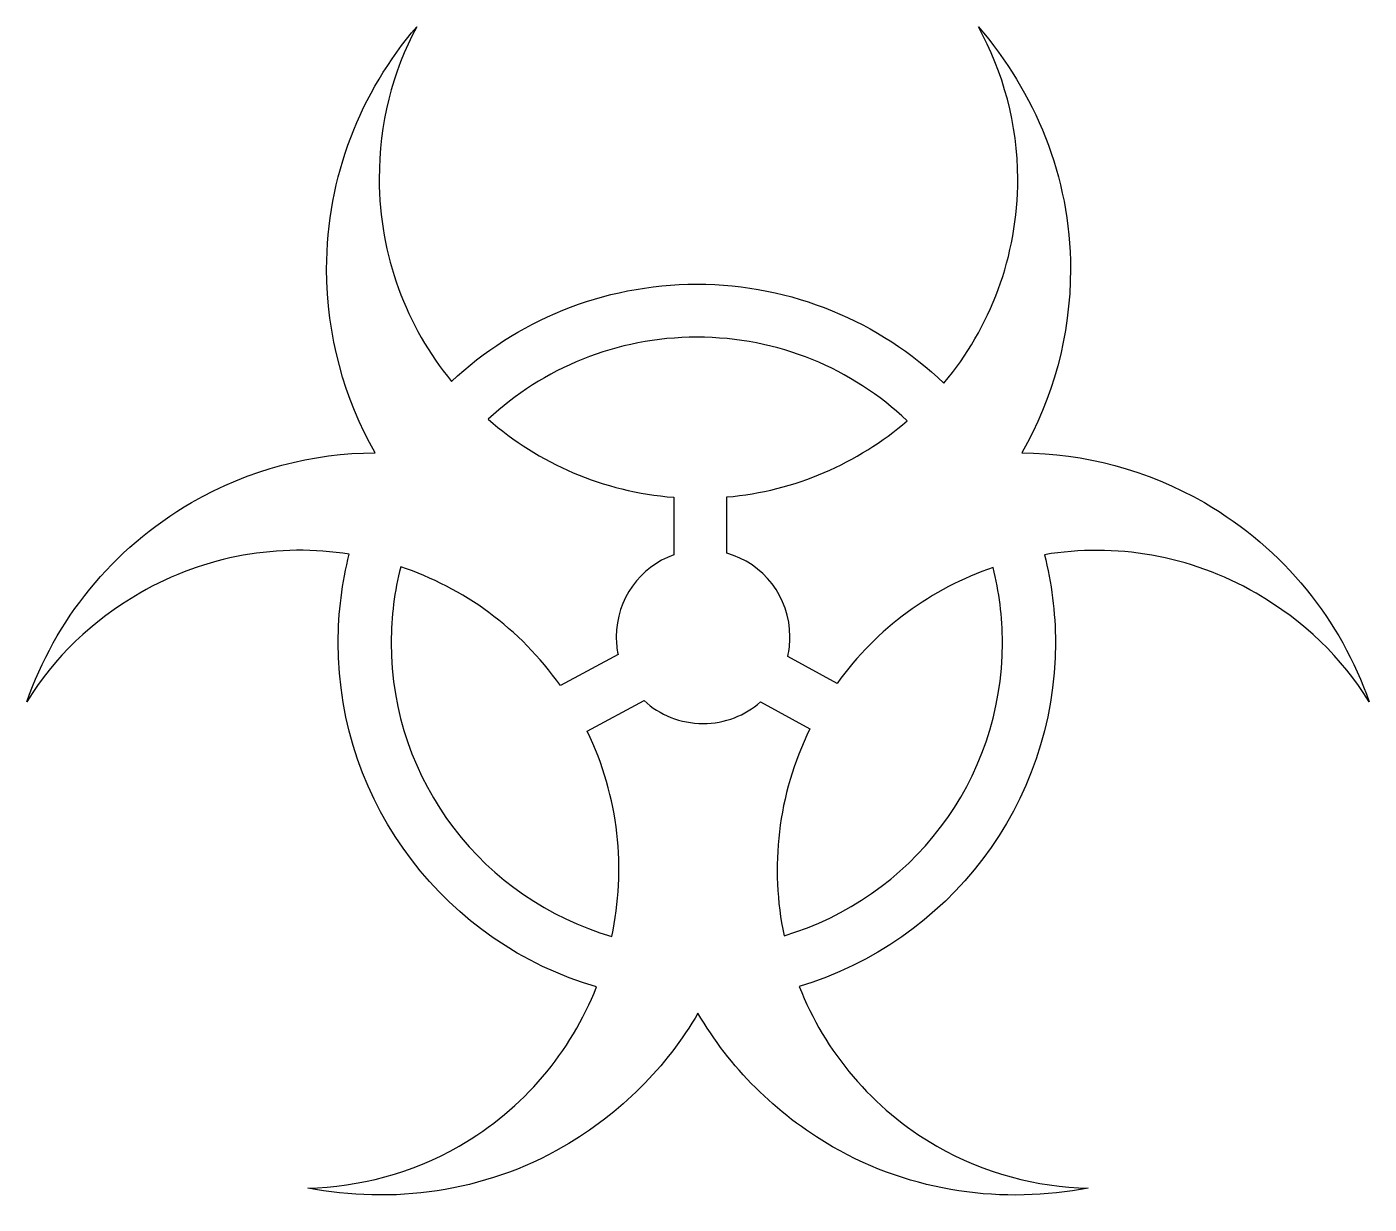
# Model space of a CAD drawing. Header units: centimetres. Extents: x -9.9 to 10, y -8.5 to 9.
import ezdxf

# ---------------------------------------------------------------- set-up
doc = ezdxf.new("R2010")
doc.units = ezdxf.units.CM
doc.header["$MEASUREMENT"] = 0
doc.layers.add('Layer 1', color=7, linetype='Continuous')

msp = doc.modelspace()

# ---------------------------------------------------------------- linework, layer by layer
at = {"layer": 'Layer 1'}
for points, knots in [([(-4.1312, 9.03845), (-4.96423, 8.07137), (-5.4713, 6.81367), (-5.4713, 5.43705), (-5.4713, 5.43705), (-5.4713, 4.44425), (-5.20868, 3.51137), (-4.74917, 2.70532), (-4.74917, 2.70532), (-5.67771, 2.70077), (-6.61772, 2.46159), (-7.47828, 1.96477), (-7.47828, 1.96477), (-8.6702, 1.27659), (-9.50711, 0.2089), (-9.92794, -0.99626), (-9.92794, -0.99626), (-9.52802, -0.34299), (-8.95757, 0.20814), (-8.2478, 0.61801), (-8.2478, 0.61801), (-7.2679, 1.18378), (-6.1712, 1.36033), (-5.13526, 1.19655), (-5.13526, 1.19655), (-5.24266, 0.77538), (-5.30001, 0.33422), (-5.30001, -0.11993), (-5.30001, -0.11993), (-5.30001, -2.54189), (-3.67587, -4.591), (-1.46011, -5.23807), (-1.46011, -5.23807), (-1.83983, -6.20043), (-2.53497, -7.04674), (-3.50129, -7.60471), (-3.50129, -7.60471), (-4.21131, -8.01467), (-4.98784, -8.20826), (-5.75335, -8.22795), (-5.75335, -8.22795), (-4.4983, -8.46721), (-3.14357, -8.30061), (-1.95035, -7.61129), (-1.95035, -7.61129), (-1.09362, -7.11658), (-0.41936, -6.42565), (0.04866, -5.62813), (0.04866, -5.62813), (0.51672, -6.42603), (1.19057, -7.11771), (2.04767, -7.61255), (2.04767, -7.61255), (3.24085, -8.302), (4.59554, -8.46721), (5.85071, -8.22799), (5.85071, -8.22799), (5.08481, -8.20834), (4.30846, -8.01589), (3.59869, -7.60601), (3.59869, -7.60601), (2.62925, -7.04623), (1.93246, -6.19633), (1.55354, -5.2301), (1.55354, -5.2301), (3.75365, -4.57346), (5.36181, -2.53093), (5.36181, -0.11993), (5.36181, -0.11993), (5.36181, 0.33186), (5.30463, 0.77074), (5.19841, 1.18993), (5.19841, 1.18993), (6.24468, 1.36337), (7.35433, 1.18888), (8.34524, 0.61666), (8.34524, 0.61666), (9.05501, 0.20658), (9.62554, -0.34426), (10.02538, -0.99753), (10.02538, -0.99753), (9.60463, 0.20763), (8.76768, 1.27515), (7.57567, 1.96338), (7.57567, 1.96338), (6.72008, 2.4575), (5.78589, 2.69681), (4.86241, 2.70398), (4.86241, 2.70398), (5.32229, 3.51023), (5.58589, 4.44375), (5.58589, 5.43701), (5.58589, 5.43701), (5.58589, 6.81506), (5.05128, 8.07091), (4.2167, 9.03841), (4.2167, 9.03841), (4.58221, 8.36532), (4.80309, 7.59694), (4.80309, 6.77715), (4.80309, 6.77715), (4.80309, 5.62124), (4.3909, 4.56266), (3.70546, 3.73971), (3.70546, 3.73971), (2.74867, 4.65096), (1.45411, 5.21163), (0.03153, 5.21163), (0.03153, 5.21163), (-1.37739, 5.21163), (-2.66047, 4.66193), (-3.61473, 3.76611), (-3.61473, 3.76611), (-4.28689, 4.58518), (-4.69001, 5.63373), (-4.69001, 6.77711), (-4.69001, 6.77711), (-4.69001, 7.59686), (-4.49688, 8.36524), (-4.13128, 9.03833), (-4.13128, 9.03833), (-4.13128, 9.03833), (-4.1312, 9.03845), (-4.1312, 9.03845)], [0, 0, 0, 0, 0.03125, 0.03125, 0.03125, 0.03125, 0.0625, 0.0625, 0.0625, 0.0625, 0.09375, 0.09375, 0.09375, 0.09375, 0.125, 0.125, 0.125, 0.125, 0.15625, 0.15625, 0.15625, 0.15625, 0.1875, 0.1875, 0.1875, 0.1875, 0.21875, 0.21875, 0.21875, 0.21875, 0.25, 0.25, 0.25, 0.25, 0.28125, 0.28125, 0.28125, 0.28125, 0.3125, 0.3125, 0.3125, 0.3125, 0.34375, 0.34375, 0.34375, 0.34375, 0.375, 0.375, 0.375, 0.375, 0.40625, 0.40625, 0.40625, 0.40625, 0.4375, 0.4375, 0.4375, 0.4375, 0.46875, 0.46875, 0.46875, 0.46875, 0.5, 0.5, 0.5, 0.5, 0.53125, 0.53125, 0.53125, 0.53125, 0.5625, 0.5625, 0.5625, 0.5625, 0.59375, 0.59375, 0.59375, 0.59375, 0.625, 0.625, 0.625, 0.625, 0.65625, 0.65625, 0.65625, 0.65625, 0.6875, 0.6875, 0.6875, 0.6875, 0.71875, 0.71875, 0.71875, 0.71875, 0.75, 0.75, 0.75, 0.75, 0.78125, 0.78125, 0.78125, 0.78125, 0.8125, 0.8125, 0.8125, 0.8125, 0.84375, 0.84375, 0.84375, 0.84375, 0.875, 0.875, 0.875, 0.875, 0.90625, 0.90625, 0.90625, 0.90625, 0.9375, 0.9375, 0.9375, 0.9375, 1, 1, 1, 1]), ([(0.03163, 4.42367), (1.24387, 4.42367), (2.34383, 3.95181), (3.15733, 3.18098), (3.15733, 3.18098), (2.42475, 2.54871), (1.49697, 2.1369), (0.4757, 2.04776), (0.4757, 2.04776), (0.4757, 2.04776), (0.4757, 1.21233), (0.4757, 1.21233), (0.4757, 1.21233), (1.02017, 1.06053), (1.41533, 0.56505), (1.41533, -0.03036), (1.41533, -0.03036), (1.41533, -0.13114), (1.40386, -0.22889), (1.38235, -0.32284), (1.38235, -0.32284), (1.38235, -0.32284), (2.11776, -0.72344), (2.11776, -0.72344), (2.11776, -0.72344), (2.70887, 0.10208), (3.5268, 0.68822), (4.43561, 0.99887), (4.43561, 0.99887), (4.52585, 0.64107), (4.57401, 0.26633), (4.57401, -0.11993), (4.57401, -0.11993), (4.57401, -2.1827), (3.20735, -3.91821), (1.32834, -4.47504), (1.32834, -4.47504), (1.11505, -3.46626), (1.2284, -2.38507), (1.71312, -1.40078), (1.71312, -1.40078), (1.71312, -1.40078), (0.97779, -1.00018), (0.97779, -1.00018), (0.97779, -1.00018), (0.75072, -1.19947), (0.4528, -1.32032), (0.12389, -1.32032), (0.12389, -1.32032), (-0.21582, -1.32032), (-0.52305, -1.19171), (-0.75236, -0.98036), (-0.75236, -0.98036), (-0.75236, -0.98036), (-1.59707, -1.43493), (-1.59707, -1.43493), (-1.59707, -1.43493), (-1.12479, -2.41352), (-1.01819, -3.48547), (-1.23206, -4.48557), (-1.23206, -4.48557), (-3.12848, -3.93949), (-4.51188, -2.19484), (-4.51188, -0.11992), (-4.51188, -0.11992), (-4.51188, 0.27013), (-4.46284, 0.64851), (-4.37087, 1.00946), (-4.37087, 1.00946), (-3.43727, 0.69784), (-2.5975, 0.09598), (-1.99766, -0.75632), (-1.99766, -0.75632), (-1.99766, -0.75632), (-1.13975, -0.29382), (-1.13975, -0.29382), (-1.13975, -0.29382), (-1.15721, -0.20864), (-1.16615, -0.1208), (-1.16615, -0.03027), (-1.16615, -0.03027), (-1.16615, 0.53394), (-0.81211, 1.00854), (-0.31225, 1.18607), (-0.31225, 1.18607), (-0.31225, 1.18607), (-0.31225, 2.04388), (-0.31225, 2.04388), (-0.31225, 2.04388), (-1.36485, 2.12472), (-2.32071, 2.54812), (-3.06898, 3.2035), (-3.06898, 3.2035), (-2.25775, 3.96042), (-1.1683, 4.42367), (0.03163, 4.42367)], [0, 0, 0, 0, 0.04, 0.04, 0.04, 0.04, 0.08, 0.08, 0.08, 0.08, 0.12, 0.12, 0.12, 0.12, 0.16, 0.16, 0.16, 0.16, 0.2, 0.2, 0.2, 0.2, 0.24, 0.24, 0.24, 0.24, 0.28, 0.28, 0.28, 0.28, 0.32, 0.32, 0.32, 0.32, 0.36, 0.36, 0.36, 0.36, 0.4, 0.4, 0.4, 0.4, 0.44, 0.44, 0.44, 0.44, 0.48, 0.48, 0.48, 0.48, 0.52, 0.52, 0.52, 0.52, 0.56, 0.56, 0.56, 0.56, 0.6, 0.6, 0.6, 0.6, 0.64, 0.64, 0.64, 0.64, 0.68, 0.68, 0.68, 0.68, 0.72, 0.72, 0.72, 0.72, 0.76, 0.76, 0.76, 0.76, 0.8, 0.8, 0.8, 0.8, 0.84, 0.84, 0.84, 0.84, 0.88, 0.88, 0.88, 0.88, 0.92, 0.92, 0.92, 0.92, 1, 1, 1, 1])]:
    msp.add_open_spline(points, degree=3, knots=knots, dxfattribs=at)

doc.saveas('drawing.dxf')
